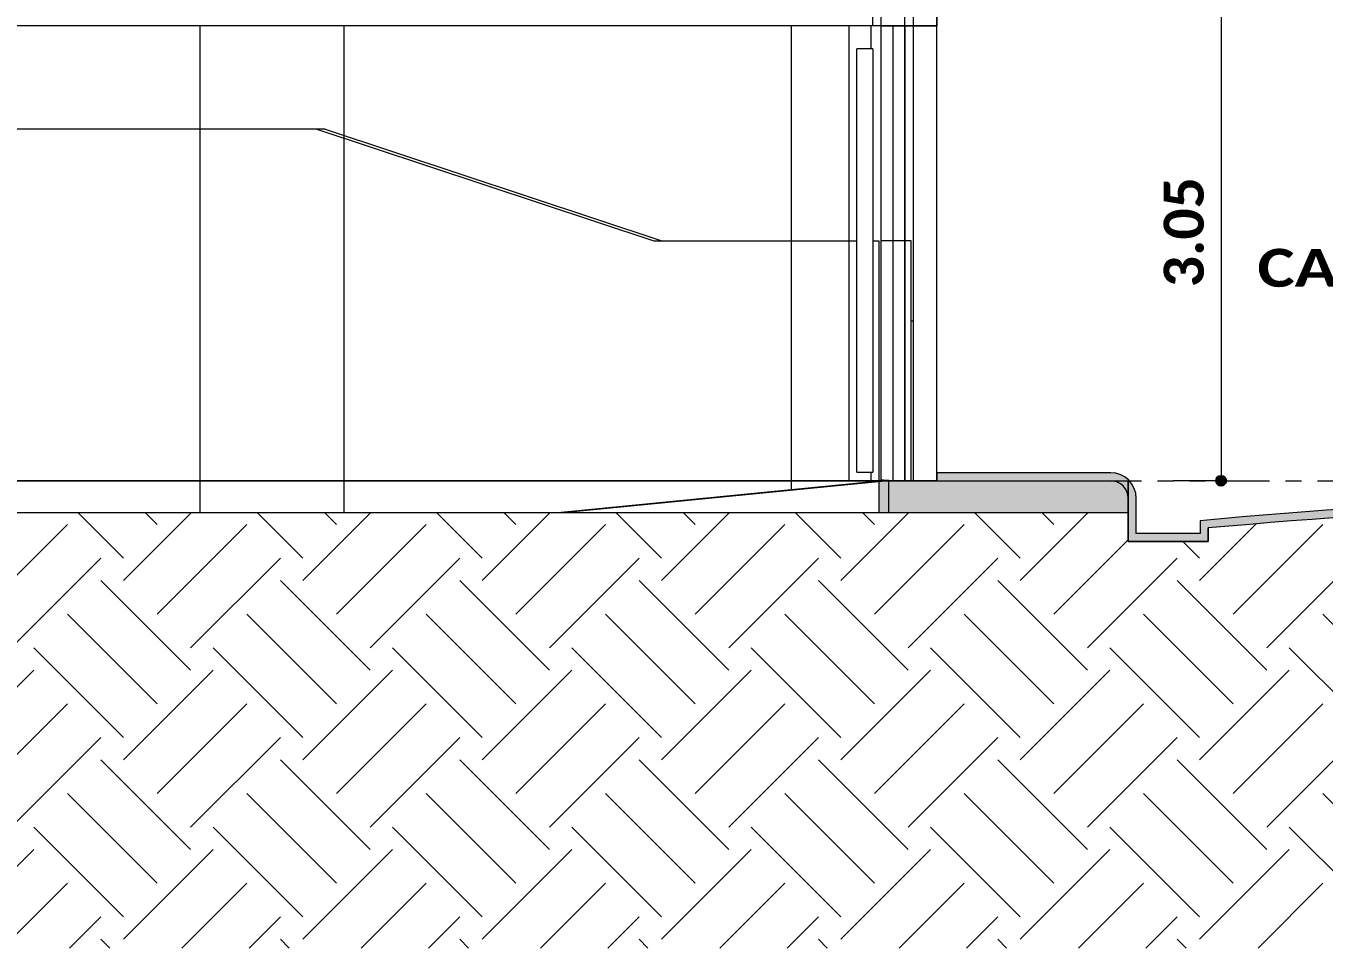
# Model space of a CAD drawing. Header units: metres. Extents: x -144 to 1000, y -717 to 29.
# Drawn here: x 168.99 to 177.12, y -661.99 to -656.22 of the extents above; entities that cross this region are included whole.
import ezdxf

# ---------------------------------------------------------------- set-up
doc = ezdxf.new("R2010")
doc.units = ezdxf.units.M
doc.linetypes.add('Punto 1 mm', pattern=[0.075, 0, -0.075])
doc.layers.get('0').update_dxf_attribs({"color": 1})
for name, color, linetype, lineweight in [('A-ANNO-DIMS', 1, 'Continuous', 9), ('A-DETL-GENF', 1, 'Continuous', 9), ('A-DETL-THIN', 1, 'Continuous', 9), ('A-FLOR', 2, 'Continuous', 9), ('A-FLOR-LEVL', 51, 'Continuous', 9), ('A-WALL', 4, 'Continuous', 9), ('C-PRKG', 2, 'Continuous', 9), ('G-ANNO-TEXT', 2, 'Continuous', 9), ('S-COLS', 7, 'Continuous', 9)]:
    doc.layers.add(name, color=color, linetype=linetype, lineweight=lineweight)
doc.styles.add('Calibri_B', font='calibrib.ttf', dxfattribs={"height": 0.165})
doc.styles.add('Calibri_B_1', font='calibrib.ttf', dxfattribs={"height": 0.135})

# ---------------------------------------------------------------- blocks, each defined once
blk = doc.blocks.new('GBGB')
at = {"layer": 'A-ANNO-DIMS', "lineweight": 25}
h = blk.add_hatch(color=256, dxfattribs=at)
edge = h.paths.add_edge_path()
edge.add_arc((176.4731, -659.0663), 0.0312, 0, 360)
at = {"layer": 'A-DETL-GENF'}
blk.add_hatch(color=256, dxfattribs=at).paths.add_polyline_path([(176.0481, -659.4463), (176.3925, -659.4463), (176.3925, -659.362), (177.1239, -659.3018), (177.8553, -659.2527), (178.5899, -659.2147), (179.3255, -659.1878), (180.054, -659.1721), (180.5635, -659.1673), (180.5635, -659.1187), (179.999, -659.123), (179.2849, -659.1388), (178.5484, -659.1664), (177.8124, -659.2052), (177.0584, -659.2567), (176.3425, -659.3163), (176.3425, -659.3963), (175.9425, -659.3963), (175.9425, -659.1763), (175.9371, -659.1349), (175.9211, -659.0963), (175.8925, -659.0608), (175.8603, -659.0369), (175.8239, -659.0218), (175.7825, -659.0163), (174.694, -659.0163), (174.694, -659.0663), (175.7825, -659.0663), (175.811, -659.0701), (175.8375, -659.0811), (175.8625, -659.1014), (175.8778, -659.1213), (175.8888, -659.1479), (175.8925, -659.1763), (175.8925, -659.4463), (175.9425, -659.4463)])
h = blk.add_hatch(color=256, dxfattribs=at)
h.paths.add_polyline_path([(174.3928, -659.2663), (175.8925, -659.2663), (175.8925, -659.1763), (175.8888, -659.1479), (175.8778, -659.1213), (175.8603, -659.0986), (175.8375, -659.0811), (175.811, -659.0701), (175.7825, -659.0663), (174.3342, -659.0663), (174.3342, -659.2663), (174.3925, -659.2663)])
h.paths.add_polyline_path([(144.4407, -659.2663), (147.2077, -659.2663), (147.2077, -659.0663), (144.4407, -659.0663)])
at = {"layer": 'A-ANNO-DIMS'}
for p, q in [((176.4731, -656.0163), (176.4731, -659.0663)), ((176.4731, -659.0663), (176.1731, -659.0663)), ((176.4731, -659.0663), (176.7731, -659.0663))]:
    blk.add_line(p, q, dxfattribs=at)
at = {"layer": 'A-ANNO-DIMS', "lineweight": 25}
blk.add_circle((176.4731, -659.0663), 0.0312, dxfattribs=at)
at = {"layer": 'A-DETL-GENF', "color": 252, "true_color": 0x959595}
for p, q in [((168.6912, -659.9014), (169.2525, -659.3401)), ((169.6033, -659.5504), (169.3192, -659.2663)), ((169.6033, -659.6904), (170.0273, -659.2663)), ((169.8137, -659.3394), (169.7407, -659.2663)), ((169.8137, -659.9014), (170.375, -659.3401)), ((170.7258, -659.5504), (170.4417, -659.2663)), ((170.7258, -659.6904), (171.1499, -659.2663)), ((170.9363, -659.3394), (170.8632, -659.2663)), ((170.9363, -659.9014), (171.4975, -659.3401)), ((171.8483, -659.5504), (171.5643, -659.2663)), ((171.8483, -659.6904), (172.2724, -659.2663)), ((172.0588, -659.3394), (171.9857, -659.2663)), ((172.0588, -659.9014), (172.6201, -659.3401)), ((172.9709, -659.5504), (172.6868, -659.2663)), ((172.9709, -659.6904), (173.3949, -659.2663)), ((173.1813, -659.3394), (173.1083, -659.2663)), ((173.1813, -659.9014), (173.7426, -659.3401)), ((174.0934, -659.5504), (173.8093, -659.2663)), ((174.0934, -659.6904), (174.5175, -659.2663)), ((174.3039, -659.3394), (174.2308, -659.2663)), ((174.3039, -659.9014), (174.8651, -659.3401)), ((175.2159, -659.5504), (174.9319, -659.2663)), ((175.2159, -659.6904), (175.64, -659.2663)), ((175.4264, -659.3394), (175.3533, -659.2663)), ((176.3385, -659.6904), (176.6915, -659.3374)), ((176.5489, -659.9014), (177.1102, -659.3401)), ((175.4264, -659.9014), (175.8925, -659.4353)), ((176.3385, -659.5504), (176.2344, -659.4463)), ((168.9017, -660.1114), (169.4629, -659.5501)), ((170.0242, -660.1114), (170.5855, -659.5501)), ((171.1467, -660.1114), (171.708, -659.5501)), ((172.2693, -660.1114), (172.8305, -659.5501)), ((173.3918, -660.1114), (173.9531, -659.5501)), ((174.5143, -660.1114), (175.0756, -659.5501)), ((175.6369, -660.1114), (176.1981, -659.5501)), ((176.7594, -660.1114), (177.3207, -659.5501)), ((170.0242, -660.2519), (169.4629, -659.6907)), ((171.1467, -660.2519), (170.5855, -659.6907)), ((172.2693, -660.2519), (171.708, -659.6907)), ((173.3918, -660.2519), (172.8305, -659.6907)), ((174.5143, -660.2519), (173.9531, -659.6907)), ((175.6369, -660.2519), (175.0756, -659.6907)), ((176.7594, -660.2519), (176.1981, -659.6907)), ((169.8137, -660.4619), (169.2525, -659.9007)), ((170.9363, -660.4619), (170.375, -659.9007)), ((172.0588, -660.4619), (171.4975, -659.9007)), ((173.1813, -660.4619), (172.6201, -659.9007)), ((174.3039, -660.4619), (173.7426, -659.9007)), ((175.4264, -660.4619), (174.8651, -659.9007)), ((176.5489, -660.4619), (175.9877, -659.9007)), ((177.6715, -660.4619), (177.1102, -659.9007)), ((169.6033, -660.6729), (169.042, -660.1117)), ((170.7258, -660.6729), (170.1645, -660.1117)), ((171.8483, -660.6729), (171.2871, -660.1117)), ((172.9709, -660.6729), (172.4096, -660.1117)), ((174.0934, -660.6729), (173.5321, -660.1117)), ((175.2159, -660.6729), (174.6547, -660.1117)), ((176.3385, -660.6729), (175.7772, -660.1117)), ((177.461, -660.6729), (176.8997, -660.1117)), ((168.4807, -660.8129), (169.042, -660.2517)), ((169.6033, -660.8129), (170.1645, -660.2517)), ((170.7258, -660.8129), (171.2871, -660.2517)), ((171.8483, -660.8129), (172.4096, -660.2517)), ((172.9709, -660.8129), (173.5321, -660.2517)), ((174.0934, -660.8129), (174.6547, -660.2517)), ((175.2159, -660.8129), (175.7772, -660.2517)), ((176.3385, -660.8129), (176.8997, -660.2517)), ((168.6912, -661.0239), (169.2525, -660.4627)), ((169.8137, -661.0239), (170.375, -660.4627)), ((170.9363, -661.0239), (171.4975, -660.4627)), ((172.0588, -661.0239), (172.6201, -660.4627)), ((173.1813, -661.0239), (173.7426, -660.4627)), ((174.3039, -661.0239), (174.8651, -660.4627)), ((175.4264, -661.0239), (175.9877, -660.4627)), ((176.5489, -661.0239), (177.1102, -660.4627)), ((168.9017, -661.2339), (169.4629, -660.6727)), ((170.0242, -661.2339), (170.5855, -660.6727)), ((171.1467, -661.2339), (171.708, -660.6727)), ((172.2693, -661.2339), (172.8305, -660.6727)), ((173.3918, -661.2339), (173.9531, -660.6727)), ((174.5143, -661.2339), (175.0756, -660.6727)), ((175.6369, -661.2339), (176.1981, -660.6727)), ((176.7594, -661.2339), (177.3207, -660.6727)), ((170.0242, -661.3745), (169.4629, -660.8132)), ((171.1467, -661.3745), (170.5855, -660.8132)), ((172.2693, -661.3745), (171.708, -660.8132)), ((173.3918, -661.3745), (172.8305, -660.8132)), ((174.5143, -661.3745), (173.9531, -660.8132)), ((175.6369, -661.3745), (175.0756, -660.8132)), ((176.7594, -661.3745), (176.1981, -660.8132)), ((169.8137, -661.5845), (169.2525, -661.0232)), ((170.9363, -661.5845), (170.375, -661.0232)), ((172.0588, -661.5845), (171.4975, -661.0232)), ((173.1813, -661.5845), (172.6201, -661.0232)), ((174.3039, -661.5845), (173.7426, -661.0232)), ((175.4264, -661.5845), (174.8651, -661.0232)), ((176.5489, -661.5845), (175.9877, -661.0232)), ((177.6715, -661.5845), (177.1102, -661.0232)), ((169.6033, -661.7955), (169.042, -661.2342)), ((170.7258, -661.7955), (170.1645, -661.2342)), ((171.8483, -661.7955), (171.2871, -661.2342)), ((172.9709, -661.7955), (172.4096, -661.2342)), ((174.0934, -661.7955), (173.5321, -661.2342)), ((175.2159, -661.7955), (174.6547, -661.2342)), ((176.3385, -661.7955), (175.7772, -661.2342)), ((177.461, -661.7955), (176.8997, -661.2342)), ((168.4807, -661.9355), (169.042, -661.3742)), ((169.6033, -661.9355), (170.1645, -661.3742)), ((170.7258, -661.9355), (171.2871, -661.3742)), ((171.8483, -661.9355), (172.4096, -661.3742)), ((172.9709, -661.9355), (173.5321, -661.3742)), ((174.0934, -661.9355), (174.6547, -661.3742)), ((175.2159, -661.9355), (175.7772, -661.3742)), ((176.3385, -661.9355), (176.8997, -661.3742)), ((168.8464, -661.9912), (169.2525, -661.5852)), ((169.969, -661.9912), (170.375, -661.5852)), ((171.0915, -661.9912), (171.4975, -661.5852)), ((172.214, -661.9912), (172.6201, -661.5852)), ((173.3366, -661.9912), (173.7426, -661.5852)), ((174.4591, -661.9912), (174.8651, -661.5852)), ((175.5816, -661.9912), (175.9877, -661.5852)), ((176.7042, -661.9912), (177.1102, -661.5852)), ((169.2669, -661.9912), (169.4629, -661.7952)), ((170.3894, -661.9912), (170.5855, -661.7952)), ((171.512, -661.9912), (171.708, -661.7952)), ((172.6345, -661.9912), (172.8305, -661.7952)), ((173.757, -661.9912), (173.9531, -661.7952)), ((174.8796, -661.9912), (175.0756, -661.7952)), ((176.0021, -661.9912), (176.1981, -661.7952)), ((169.5185, -661.9912), (169.4629, -661.9357)), ((170.641, -661.9912), (170.5855, -661.9357)), ((171.7635, -661.9912), (171.708, -661.9357)), ((172.8861, -661.9912), (172.8305, -661.9357)), ((174.0086, -661.9912), (173.9531, -661.9357)), ((175.1311, -661.9912), (175.0756, -661.9357)), ((176.2537, -661.9912), (176.1981, -661.9357))]:
    blk.add_line(p, q, dxfattribs=at)
at = {"layer": 'A-DETL-THIN'}
for p, q in [((175.7825, -659.0163), (174.694, -659.0163)), ((174.694, -659.0163), (174.694, -659.0663)), ((144.4407, -659.0663), (175.8925, -659.0663)), ((174.694, -659.0663), (175.7825, -659.0663)), ((175.8925, -659.0663), (175.8925, -659.2663)), ((175.8925, -659.1763), (175.8925, -659.4463)), ((175.9425, -659.3963), (175.9425, -659.1763)), ((175.8925, -659.2663), (144.4407, -659.2663)), ((175.8925, -659.2663), (144.4407, -659.2663)), ((175.8925, -659.4463), (175.8925, -659.2663)), ((176.3425, -659.3163), (176.3425, -659.3963)), ((176.3425, -659.3963), (175.9425, -659.3963)), ((176.3925, -659.362), (176.3925, -659.4463)), ((176.3925, -659.4463), (176.3925, -659.362)), ((176.3925, -659.4463), (175.8925, -659.4463)), ((175.8925, -659.4463), (176.3925, -659.4463))]:
    blk.add_line(p, q, dxfattribs=at)
at = {"layer": 'A-DETL-THIN', "color": 253, "true_color": 0xa3a3a3}
blk.add_line((170.2764, -659.0663), (170.2564, -659.0663), dxfattribs=at)
at = {"layer": 'A-DETL-THIN'}
for centre, radius, start, end in [((175.7825, -659.1763), 0.16, 0, 90), ((175.7825, -659.1763), 0.11, 0, 90), ((180.7276, -707.5225), 48.4052, 90.19426, 95.19757), ((180.7276, -707.5225), 48.3552, 90.19446, 95.14347), ((180.7276, -707.5225), 48.3552, 90.19446, 95.14347)]:
    blk.add_arc(centre, radius, start, end, dxfattribs=at)
at = {"layer": 'A-FLOR', "color": 253, "true_color": 0xa3a3a3}
for p, q in [((174.294, -656.2195), (174.294, -656.0195)), ((174.294, -656.2195), (163.2829, -656.2195)), ((163.2839, -659.0663), (170.084, -659.0663)), ((170.984, -659.0663), (173.3329, -659.0663)), ((174.36, -659.0663), (174.3453, -659.0663)), ((174.36, -659.0663), (174.36, -659.0663))]:
    blk.add_line(p, q, dxfattribs=at)
at = {"layer": 'A-FLOR', "color": 251, "true_color": 0x666666}
for p, q in [((174.3925, -659.0663), (172.3554, -659.2663)), ((174.3765, -659.0647), (174.3453, -659.0615))]:
    blk.add_line(p, q, dxfattribs=at)
at = {"layer": 'A-FLOR'}
for p, q in [((174.3925, -659.0663), (175.8925, -659.0663)), ((174.3925, -659.0663), (174.3925, -659.2663)), ((175.8925, -659.2663), (175.8925, -659.0663))]:
    blk.add_line(p, q, dxfattribs=at)
at = {"layer": 'A-FLOR-LEVL', "color": 251, "linetype": 'Punto 1 mm', "true_color": 0x6c6c6c}
blk.add_line((169.076, -659.0663), (181.9136, -659.0663), dxfattribs=at)
at = {"layer": 'A-WALL', "color": 251, "true_color": 0x666666}
for p, q in [((174.494, -659.0663), (174.494, -647.9663)), ((174.3453, -659.0663), (174.3453, -652.0195)), ((174.694, -659.0663), (174.694, -654.4815)), ((174.5453, -655.0195), (174.5453, -659.0663)), ((174.694, -656.2196), (174.694, -656.0163)), ((174.694, -656.0163), (174.694, -656.2196)), ((170.084, -656.2196), (163.2839, -656.2196)), ((174.4209, -656.2196), (174.144, -656.2196)), ((174.144, -656.2196), (174.144, -659.0663)), ((174.144, -656.2196), (174.144, -659.0663)), ((174.4209, -656.2196), (174.144, -656.2196)), ((174.3453, -656.2196), (174.494, -656.2196)), ((174.4209, -659.0663), (174.4209, -656.2196)), ((174.494, -656.2196), (174.494, -659.0663)), ((174.494, -656.2196), (174.694, -656.2196)), ((174.694, -656.2196), (174.494, -656.2196)), ((174.694, -656.2196), (174.494, -656.2196)), ((174.694, -659.0663), (174.694, -656.2196)), ((174.194, -659.0131), (174.194, -656.3631)), ((174.294, -656.3631), (174.194, -656.3631)), ((174.294, -656.3631), (174.294, -659.0131)), ((170.8656, -656.8663), (163.2921, -656.8663)), ((172.9247, -657.5663), (170.8103, -656.8663)), ((170.8656, -656.8663), (172.98, -657.5663)), ((174.194, -657.5663), (172.9247, -657.5663)), ((174.3342, -657.5663), (174.294, -657.5663)), ((174.3342, -659.2663), (174.3342, -657.5663)), ((174.5342, -657.5655), (174.3453, -657.5655)), ((174.5342, -659.0663), (174.5342, -657.5655)), ((174.194, -659.0131), (174.294, -659.0131)), ((158.6939, -659.0663), (174.144, -659.0663)), ((174.144, -659.0663), (174.3925, -659.0663))]:
    blk.add_line(p, q, dxfattribs=at)
at = {"layer": 'A-WALL'}
for q in [(174.694, -647.9663), (158.6939, -659.0663)]:
    blk.add_line((174.694, -659.0663), q, dxfattribs=at)
at = {"layer": 'A-WALL', "color": 253, "true_color": 0xa3a3a3}
for p, q in [((174.3453, -656.2195), (174.294, -656.2195)), ((174.5453, -656.2196), (174.3453, -656.2196)), ((174.5342, -658.0663), (174.5453, -658.0663)), ((174.3925, -659.0663), (174.4209, -659.0663)), ((174.4209, -659.0663), (174.494, -659.0663)), ((174.494, -659.0663), (174.694, -659.0663))]:
    blk.add_line(p, q, dxfattribs=at)
at = {"layer": 'A-WALL', "color": 9, "true_color": 0xc7c7c7}
for p, q in [((173.3329, -659.0663), (173.784, -659.0663)), ((174.2829, -659.0663), (174.3453, -659.0663))]:
    blk.add_line(p, q, dxfattribs=at)
at = {"layer": 'C-PRKG', "color": 251, "true_color": 0x666666}
for p, q in [((174.3342, -659.0689), (172.3229, -659.2663)), ((174.3453, -659.0584), (174.3578, -659.0596)), ((174.3578, -659.0596), (174.3575, -659.0628)), ((174.3925, -659.0631), (174.36, -659.0663)), ((174.3925, -659.0631), (174.3928, -659.0663))]:
    blk.add_line(p, q, dxfattribs=at)
at = {"layer": 'C-PRKG'}
blk.add_line((174.36, -659.0663), (174.3342, -659.0689), dxfattribs=at)
at = {"layer": 'S-COLS', "color": 251, "true_color": 0x666666}
for p, q in [((170.084, -656.8663), (170.084, -656.2195)), ((170.984, -656.9055), (170.984, -656.2195)), ((173.784, -657.5663), (173.784, -656.2195)), ((174.2829, -656.3631), (174.2829, -656.2195)), ((170.084, -659.2663), (170.084, -659.0663)), ((170.984, -659.2663), (170.984, -659.0663)), ((173.784, -659.1229), (173.784, -659.0663)), ((174.2829, -659.0739), (174.2829, -659.0663))]:
    blk.add_line(p, q, dxfattribs=at)
at = {"layer": 'S-COLS', "color": 253, "true_color": 0xa3a3a3}
for p, q in [((170.084, -659.0663), (170.084, -656.8663)), ((170.984, -659.0663), (170.984, -656.9055)), ((173.784, -659.0663), (173.784, -657.5663)), ((174.2829, -659.0663), (174.2829, -659.0131))]:
    blk.add_line(p, q, dxfattribs=at)
at = {"layer": 'A-ANNO-DIMS', "insert": (176.1141, -657.855), "char_height": 0.25, "width": 0.752731, "attachment_point": 1, "rotation": 90, "line_spacing_factor": 1.158048, "style": 'Calibri_B'}
blk.add_mtext('3.05', dxfattribs=at)
at = {"layer": 'G-ANNO-TEXT', "style": 'Calibri_B_1', "width": 1.2}
blk.add_text('CALLE AVENIDA 4TA', height=0.2375, dxfattribs=at).set_placement((176.7005, -657.8522))

msp = doc.modelspace()

# ---------------------------------------------------------------- block references
at = {"color": 3}
msp.add_blockref('GBGB', (0, 0), dxfattribs=at)

doc.saveas('drawing.dxf')
